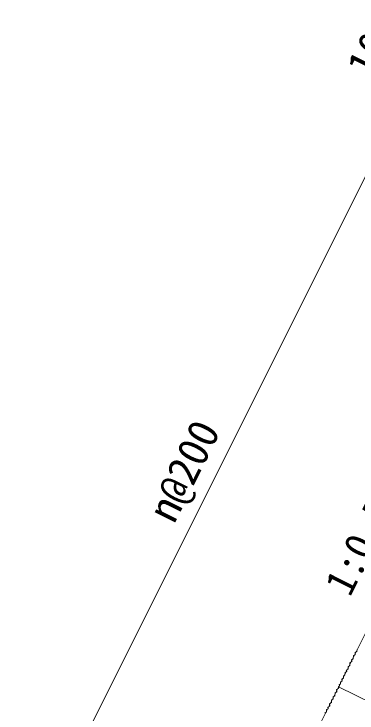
# Model space of a CAD drawing. Units: millimetres, scale not verified. Extents: x 1702 to 43752, y 1233 to 30933.
# Drawn here: x 13338 to 14994, y 21679 to 25049 of the extents above; entities that cross this region are included whole.
import ezdxf
from ezdxf.enums import TextEntityAlignment as Align

# ---------------------------------------------------------------- set-up
doc = ezdxf.new("R2010")
doc.units = ezdxf.units.MM
doc.header["$LTSCALE"] = 50
for name, color, linetype, lineweight in [('D-STR', 1, 'Continuous', 13), ('D-STR-DIM', 7, 'Continuous', 13), ('D-STR-STR（BLOCK）', 1, 'Continuous', 13), ('D-STR-TXT', 7, 'Continuous', 13)]:
    doc.layers.add(name, color=color, linetype=linetype, lineweight=lineweight)
doc.styles.add('ＭＳ ゴシック', font='')
doc.styles.get('ＭＳ ゴシック').set_extended_font_data('MS Gothic')

msp = doc.modelspace()

# ---------------------------------------------------------------- linework, layer by layer
at = {"layer": 'D-STR'}
msp.add_line((16201.88, 24399.51), (14189.42, 20374.59), dxfattribs=at)
at = {"layer": 'D-STR-DIM'}
msp.add_line((13338.16, 20875.68), (15245.53, 24690.42), dxfattribs=at)
at = {"layer": 'D-STR-STR（BLOCK）'}
for p, q in [((14993.53, 21976.29), (14985.06, 21970.84)), ((14994.41, 21984.56), (14993.53, 21976.29)), ((14975.5, 21940.83), (14967.64, 21935.38)), ((14977.08, 21954.86), (14975.5, 21940.83)), ((14985.18, 21960.8), (14977.08, 21954.86)), ((14985.06, 21970.84), (14985.18, 21960.8)), ((14959.65, 21908.51), (14950.69, 21902.1)), ((14968.36, 21927.15), (14959.53, 21920.37)), ((14959.53, 21920.37), (14959.65, 21908.51)), ((14967.64, 21935.38), (14968.36, 21927.15)), ((14936.77, 21874.26), (14935.68, 21863)), ((14944.28, 21878.98), (14936.77, 21874.26)), ((14951.54, 21891.08), (14942.22, 21886.36)), ((14942.22, 21886.36), (14944.28, 21878.98)), ((14950.69, 21902.1), (14951.54, 21891.08)), ((14928.42, 21847.88), (14920.92, 21842.55)), ((14920.92, 21842.55), (14921.76, 21832.75)), ((14935.68, 21863), (14928.42, 21856.95)), ((14928.42, 21856.95), (14928.42, 21847.88)), ((14904.96, 21805.67), (14904.09, 21797.4)), ((14909.24, 21809.51), (14904.96, 21805.67)), ((15140.2, 21688.05), (14904.96, 21805.67)), ((14904.96, 21805.67), (15137.51, 21689.4)), ((14914.09, 21818.58), (14907.79, 21816.28)), ((14907.79, 21816.28), (14909.24, 21809.51)), ((14914.14, 21829.6), (14914.09, 21818.58)), ((14921.76, 21832.75), (14914.14, 21829.6)), ((14887.63, 21775.98), (14886.06, 21761.94)), ((14895.74, 21781.91), (14887.63, 21775.98)), ((14904.09, 21797.4), (14895.62, 21791.95)), ((14895.62, 21791.95), (14895.74, 21781.91)), ((14878.92, 21748.26), (14870.08, 21741.49)), ((14870.08, 21741.49), (14870.2, 21729.63)), ((14886.06, 21761.94), (14878.19, 21756.49)), ((14878.19, 21756.49), (14878.92, 21748.26)), ((14862.09, 21712.2), (14852.78, 21707.48)), ((14852.78, 21707.48), (14854.83, 21700.09)), ((14870.2, 21729.63), (14861.25, 21723.21)), ((14861.25, 21723.21), (14862.09, 21712.2)), ((14846.24, 21684.12), (14838.98, 21678.07)), ((14847.33, 21695.37), (14846.24, 21684.12)), ((14854.83, 21700.09), (14847.33, 21695.37))]:
    msp.add_line(p, q, dxfattribs=at)

# ---------------------------------------------------------------- texts
at = {"layer": 'D-STR-DIM', "style": 'ＭＳ ゴシック'}
for s, p in [('100', (15111.52, 24710.46)), ('n@200', (14150.5, 22565.45))]:
    msp.add_text(s, height=149.5, rotation=63.435, dxfattribs=at).set_placement(p, align=Align.BOTTOM_LEFT)
at = {"layer": 'D-STR-TXT', "style": 'ＭＳ ゴシック'}
msp.add_text('1:0.5', height=142.4, rotation=63.435, dxfattribs=at).set_placement((15106.21, 22431.77), align=Align.BOTTOM_CENTER)

doc.saveas('drawing.dxf')
